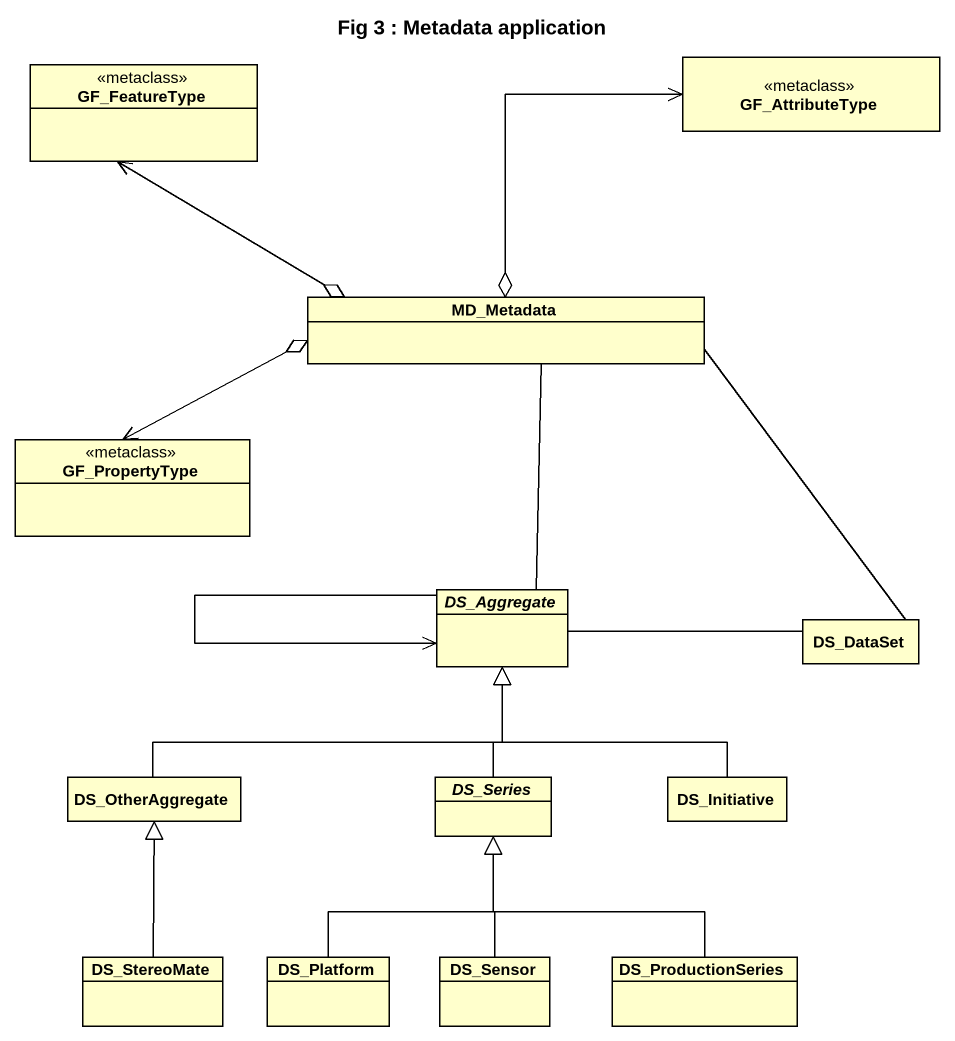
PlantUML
@startuml
title Fig 3 : Metadata application
hide circle
hide empty members
class GF_FeatureType <<metaclass>>
class GF_AttributeType <<metaclass>>
class MD_Metadata
class GF_PropertyType <<metaclass>>
abstract class DS_Aggregate
class DS_DataSet
class DS_OtherAggregate
abstract class DS_Series
class DS_Initiative
class DS_StereoMate
class DS_Platform
class DS_Sensor
class DS_ProductionSeries
GF_AttributeType <--o MD_Metadata
MD_Metadata o-up-> GF_FeatureType
MD_Metadata o-left-> GF_PropertyType
MD_Metadata -- DS_Aggregate
MD_Metadata -- DS_DataSet
DS_Aggregate --> DS_Aggregate
DS_DataSet -left- DS_Aggregate
DS_OtherAggregate -right-|> DS_Aggregate
DS_Series -up-|> DS_Aggregate
DS_Initiative -up-|> DS_Aggregate
DS_StereoMate -up-|> DS_OtherAggregate
DS_Platform -up-|> DS_Series
DS_Sensor -up-|> DS_Series
DS_ProductionSeries -up-|> DS_Series
@enduml
